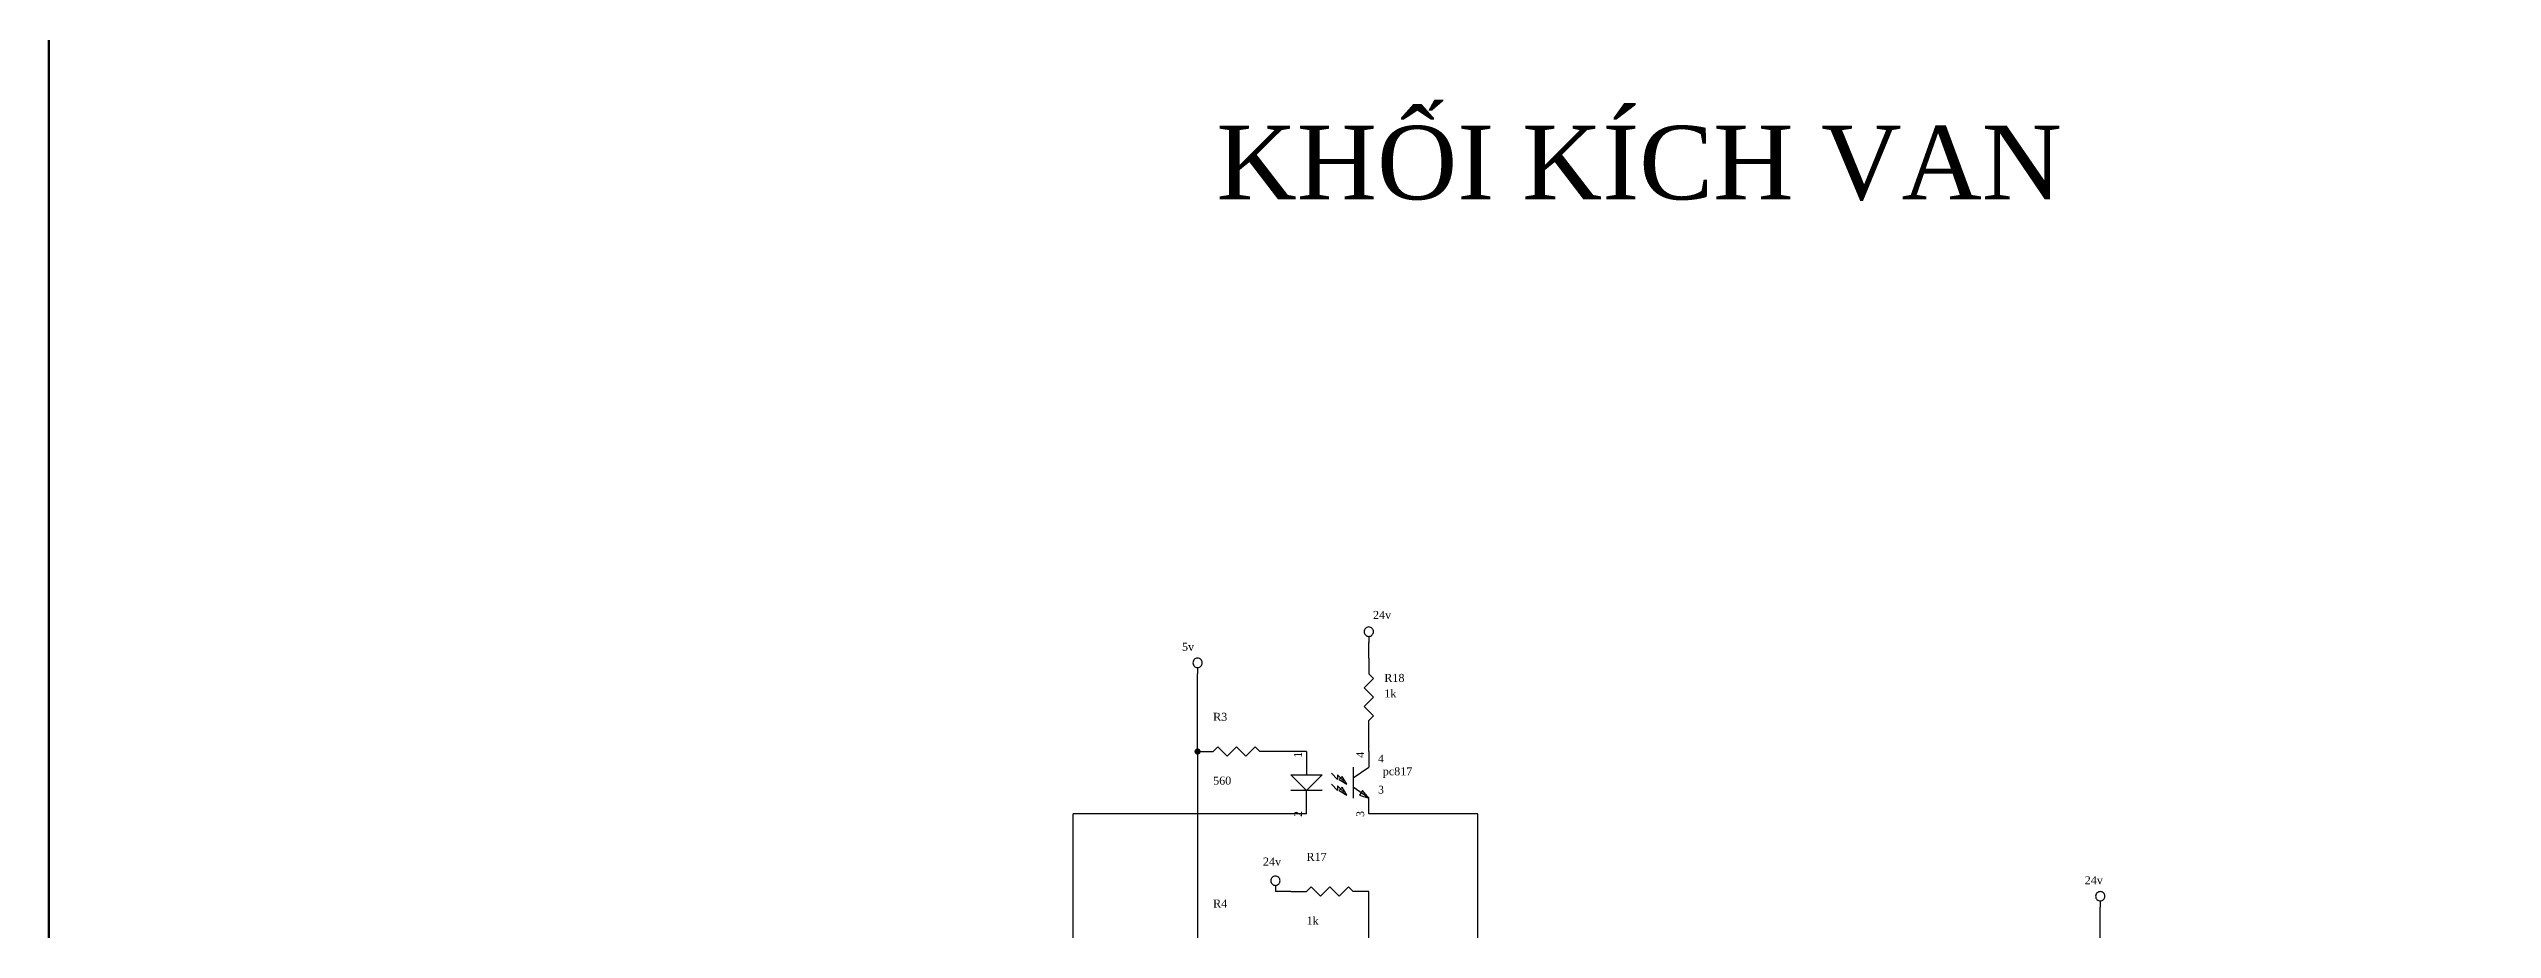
# Model space of a CAD drawing. Header units: inches. Extents: x 10 to 2893, y 8 to 851.
# Drawn here: x 10.2 to 409, y 278 to 421.7 of the extents above; entities that cross this region are included whole.
import ezdxf

# ---------------------------------------------------------------- set-up
doc = ezdxf.new("R2010")
doc.units = ezdxf.units.IN
doc.header["$MEASUREMENT"] = 0
for name, color, linetype in [('DUONG BAO', 80, 'Continuous'), ('PARTS', 7, 'Continuous'), ('PARTTEXT', 7, 'Continuous'), ('WIRE', 7, 'Continuous')]:
    doc.layers.add(name, color=color, linetype=linetype)
doc.layers.add('net dam', color=7, linetype='Continuous', lineweight=35)
doc.styles.add('Manh', font='times_0.ttf')
doc.styles.get("Standard").update_dxf_attribs({"font": 'times_0.ttf'})

msp = doc.modelspace()

# ---------------------------------------------------------------- linework, layer by layer
at = {"layer": 'net dam', "color": 7, "lineweight": 60}
msp.add_lwpolyline([(10.23, 9.5), (10.23, 850.5), (1199.23, 850.5), (1199.23, 9.5), (10.23, 9.5)], close=True, dxfattribs=at)
at = {"layer": 'PARTS'}
for p, q in [((225.63, 322.27), (225.63, 319.73)), ((225.63, 309.57), (225.63, 312.11)), ((197.69, 307.03), (200.23, 307.03)), ((210.39, 307.03), (207.85, 307.03)), ((215.47, 307.03), (215.47, 304.49)), ((225.63, 307.03), (225.63, 304.49)), ((215.47, 296.87), (215.47, 299.41)), ((225.63, 296.87), (225.63, 299.41)), ((212.93, 284.17), (215.47, 284.17)), ((225.63, 284.17), (223.09, 284.17))]:
    msp.add_line(p, q, dxfattribs=at)
for points in [[(226.39, 326.59, 0.0985), (226.33, 326.88, 0.0985), (226.17, 327.13, 0.0985), (225.92, 327.29, 0.0985), (225.63, 327.35, 0.0985), (225.34, 327.29, 0.0985), (225.09, 327.13, 0.0985), (224.93, 326.88, 0.0985), (224.87, 326.59, 0.0985), (224.93, 326.3, 0.0985), (225.09, 326.05, 0.0985), (225.34, 325.88, 0.0985), (225.63, 325.82, 0.0985), (225.92, 325.88, 0.0985), (226.17, 326.05, 0.0985), (226.33, 326.3, 0.0985)], [(198.45, 321.51, 0.0985), (198.39, 321.8, 0.0985), (198.23, 322.05, 0.0985), (197.98, 322.21, 0.0985), (197.69, 322.27, 0.0985), (197.4, 322.21, 0.0985), (197.15, 322.05, 0.0985), (196.99, 321.8, 0.0985), (196.93, 321.51, 0.0985), (196.99, 321.22, 0.0985), (197.15, 320.97, 0.0985), (197.4, 320.8, 0.0985), (197.69, 320.74, 0.0985), (197.98, 320.8, 0.0985), (198.23, 320.97, 0.0985), (198.39, 321.22, 0.0985)], [(211.15, 285.95, 0.0985), (211.09, 286.24, 0.0985), (210.93, 286.49, 0.0985), (210.68, 286.65, 0.0985), (210.39, 286.71, 0.0985), (210.1, 286.65, 0.0985), (209.85, 286.49, 0.0985), (209.69, 286.24, 0.0985), (209.63, 285.95, 0.0985), (209.69, 285.66, 0.0985), (209.85, 285.41, 0.0985), (210.1, 285.24, 0.0985), (210.39, 285.18, 0.0985), (210.68, 285.24, 0.0985), (210.93, 285.41, 0.0985), (211.09, 285.66, 0.0985)], [(345.77, 283.41, 0.0985), (345.71, 283.7, 0.0985), (345.55, 283.95, 0.0985), (345.3, 284.11, 0.0985), (345.01, 284.17, 0.0985), (344.72, 284.11, 0.0985), (344.47, 283.95, 0.0985), (344.31, 283.7, 0.0985), (344.25, 283.41, 0.0985), (344.31, 283.12, 0.0985), (344.47, 282.87, 0.0985), (344.72, 282.7, 0.0985), (345.01, 282.64, 0.0985), (345.3, 282.7, 0.0985), (345.55, 282.87, 0.0985), (345.71, 283.12, 0.0985)]]:
    msp.add_lwpolyline(points, format="xyb", close=True, dxfattribs=at)
for points in [[(225.63, 325.82), (225.63, 324.81)], [(197.69, 320.74), (197.69, 319.73)], [(225.63, 319.73), (226.39, 318.97)], [(226.39, 318.97), (224.87, 317.44)], [(224.87, 317.44), (226.39, 315.92)], [(226.39, 315.92), (224.87, 314.39)], [(224.87, 314.39), (226.39, 312.87)], [(226.39, 312.87), (225.63, 312.11)], [(200.23, 307.03), (200.99, 307.79)], [(200.99, 307.79), (202.52, 306.27)], [(202.52, 306.27), (204.04, 307.79)], [(204.04, 307.79), (205.56, 306.27)], [(205.56, 306.27), (207.09, 307.79)], [(207.09, 307.79), (207.85, 307.03)], [(215.47, 304.49), (215.47, 303.22)], [(220.55, 302.46), (219.53, 303.47)], [(220.55, 303.22), (220.55, 302.46)], [(221.57, 302.2), (220.55, 303.22)], [(223.09, 304.49), (223.09, 299.41)], [(223.09, 302.71), (225.63, 304.49)], [(218.01, 300.68), (212.93, 300.68)], [(215.47, 299.41), (215.47, 300.68)], [(220.55, 300.68), (219.53, 301.69)], [(220.55, 301.44), (220.55, 300.68)], [(221.57, 300.42), (220.55, 301.44)], [(225.63, 299.41), (223.09, 301.19)], [(210.39, 285.18), (210.39, 284.17)], [(215.47, 284.17), (216.23, 284.93)], [(216.23, 284.93), (217.76, 283.41)], [(217.76, 283.41), (219.28, 284.93)], [(219.28, 284.93), (220.8, 283.41)], [(220.8, 283.41), (222.33, 284.93)], [(222.33, 284.93), (223.09, 284.17)], [(345.01, 282.64), (345.01, 281.63)]]:
    msp.add_lwpolyline(points, dxfattribs=at)
for points in [[(215.47, 300.68), (212.93, 303.22), (218.01, 303.22), (215.47, 300.68)], [(222.07, 301.69), (221.31, 302.96), (220.8, 302.46), (222.07, 301.69)], [(222.07, 299.92), (221.31, 301.19), (220.8, 300.68), (222.07, 299.92)], [(225.63, 299.41), (224.61, 300.68), (224.11, 299.92), (225.63, 299.41)]]:
    msp.add_lwpolyline(points, close=True, dxfattribs=at)
at = {"layer": 'WIRE'}
for points in [[(225.63, 322.27), (225.63, 324.81)], [(197.69, 307.03), (197.69, 319.73)], [(197.69, 307.03), (197.69, 276.55)], [(215.47, 307.03), (210.39, 307.03)], [(225.63, 307.03), (225.63, 309.57)], [(177.37, 261.31), (177.37, 296.87)], [(215.47, 296.87), (177.37, 296.87)], [(243.41, 296.87), (225.63, 296.87)], [(243.41, 240.99), (243.41, 296.87)], [(212.93, 284.17), (210.39, 284.17)], [(225.63, 276.55), (225.63, 284.17)], [(345.01, 266.39), (345.01, 281.63)]]:
    msp.add_lwpolyline(points, dxfattribs=at)
at = {"layer": 'WIRE', "const_width": 0.508}
msp.add_lwpolyline([(197.44, 307.03, 1), (197.94, 307.03, 1)], format="xyb", close=True, dxfattribs=at)

# ---------------------------------------------------------------- texts
at = {"layer": 'DUONG BAO', "color": 7, "insert": (200.8, 409.15), "char_height": 12, "width": 341.8821, "attachment_point": 1, "style": 'Manh'}
msp.add_mtext('\\pt204;KHỐI KÍCH VAN', dxfattribs=at)
at = {"layer": 'PARTS'}
for s, p in [('1', (214.71, 306.01)), ('4', (224.87, 306.01)), ('2', (214.71, 296.36)), ('3', (224.87, 296.36))]:
    msp.add_text(s, height=1.27, rotation=90, dxfattribs=at).set_placement(p)
for s, p in [('4', (227.15, 305.25)), ('3', (227.15, 300.17))]:
    msp.add_text(s, height=1.27, dxfattribs=at).set_placement(p)
at = {"layer": 'PARTTEXT'}
for s, p in [('24v', (226.32, 328.67)), ('5v', (195.15, 323.47)), ('R18', (228.17, 318.39)), ('1k', (228.17, 315.85)), ('R3', (200.23, 312.04)), ('pc817', (227.92, 303.15)), ('560', (200.23, 301.63)), ('24v', (208.36, 288.42)), ('R17', (215.47, 289.18)), ('24v', (342.47, 285.37)), ('R4', (200.23, 281.56)), ('1k', (215.47, 278.77))]:
    msp.add_text(s, height=1.306, dxfattribs=at).set_placement(p)

doc.saveas('drawing.dxf')
